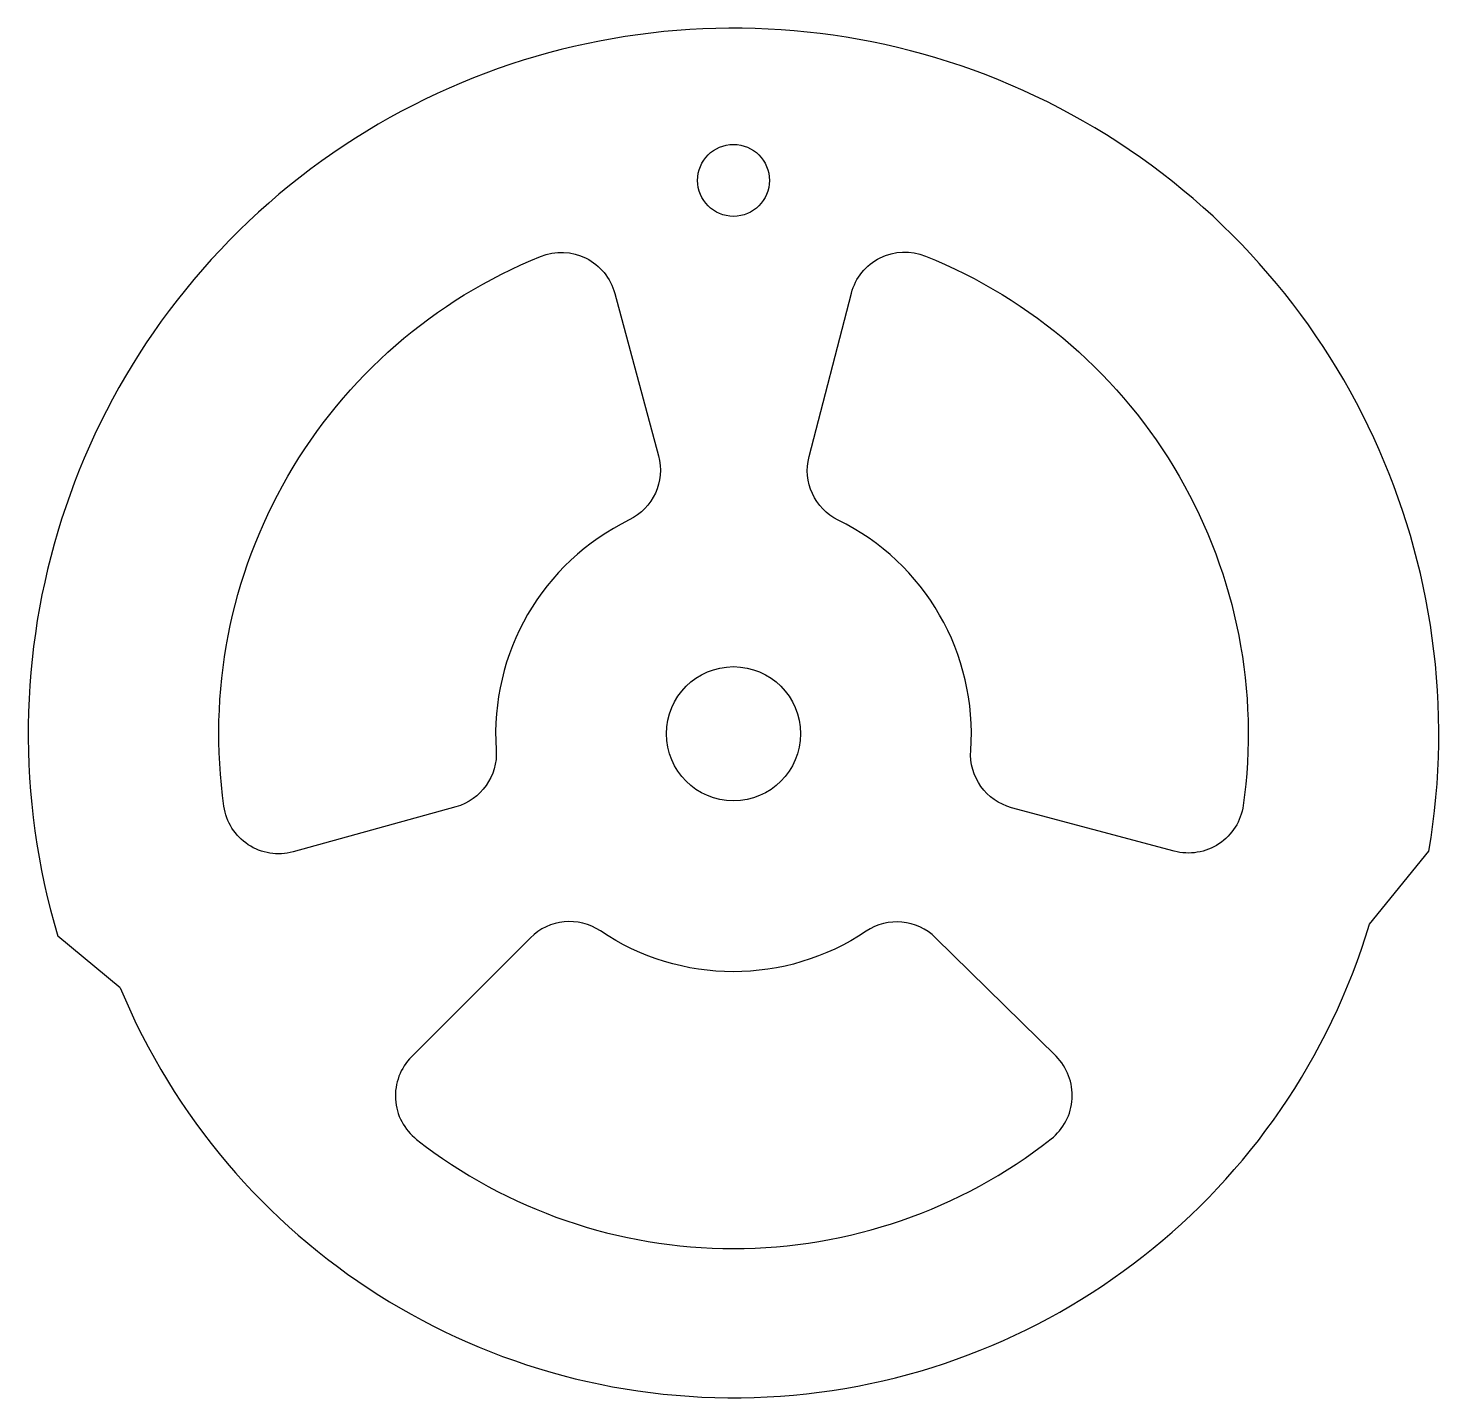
# Model space of a CAD drawing. Header units: millimetres. Extents: x -25.5 to 25.5, y -124 to -74.5.
import ezdxf

# ---------------------------------------------------------------- set-up
doc = ezdxf.new("R2010")
doc.units = ezdxf.units.MM
doc.layers.get('0').update_dxf_attribs({"linetype": 'CONTINUOUS'})

msp = doc.modelspace()

# ---------------------------------------------------------------- linework, layer by layer
for p, q in [((22.991, -106.887), (25.145, -104.241)), ((-22.173, -109.185), (-24.429, -107.313))]:
    msp.add_line(p, q)
for points in [[(-10.041, -102.642), (-15.925, -104.272, -0.450007), (-18.423, -102.623, -0.1678), (-16.116, -90.696, -0.167329), (-6.972, -82.747, -0.450308), (-4.291, -84.082), (-2.713, -89.956, -0.358923), (-3.769, -92.271, 0.305111), (-8.58, -100.58, -0.355951)], [(2.733, -89.983), (4.262, -84.073, -0.450007), (6.94, -82.734, -0.1678), (16.116, -90.696, -0.167329), (18.428, -102.589, -0.450308), (15.931, -104.243), (10.055, -102.672, -0.358923), (8.578, -100.601, 0.305111), (3.788, -92.28, -0.355951)], [(-11.456, -114.664, 0.167329), (0, -118.609, 0.1678), (11.483, -114.643, 0.450007), (11.662, -111.655), (7.308, -107.375, 0.355951), (4.792, -107.141, -0.305111), (-4.809, -107.129, 0.358923), (-7.341, -107.372), (-11.64, -111.675, 0.450308)]]:
    msp.add_lwpolyline(points, format="xyb", close=True)
for centre, radius in [((0, -80), 1.3), ((0, -100), 2.425)]:
    msp.add_circle(centre, radius)
for radius, start, end in [(25.5, -9.5739, 196.6658), (24, 202.5012, 343.3238)]:
    msp.add_arc((0, -100), radius, start, end)

doc.saveas('drawing.dxf')
